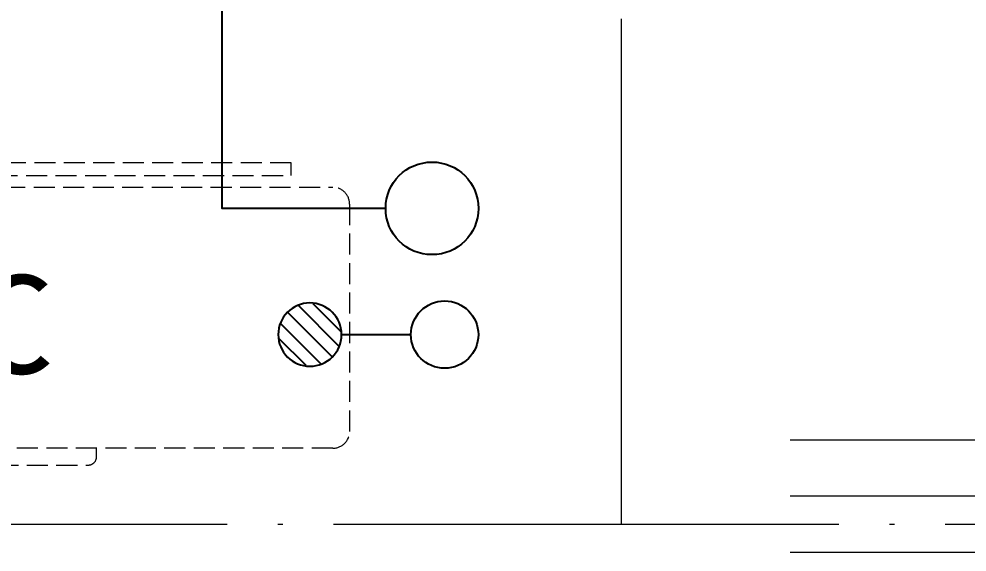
# Model space of a CAD drawing. Extents: x 27938 to 983267, y -209821 to 1628073.
# Drawn here: x 722151 to 723277, y 364790 to 365424 of the extents above; entities that cross this region are included whole.
import ezdxf

# ---------------------------------------------------------------- set-up
doc = ezdxf.new("R2010")
doc.units = 0
doc.header["$LTSCALE"] = 1000
doc.header["$MEASUREMENT"] = 0
doc.linetypes.add('DASH', pattern=[0.35, 0.25, -0.1])
doc.linetypes.add('DOTE', pattern=[2.42, 2, -0.2, 0.02, -0.2])
for name, color, linetype in [('3.5方案汇报，与郭总、侯月琴确定户型_t8$0$2020.03.04 -1安徽标准化洋房户型(UA）_t8_t8$0$看线', 154, 'Continuous'), ('EQUIP_地漏', 7, 'Continuous'), ('VPIPE-凝结', 150, 'Continuous'), ('VPIPE-废水', 31, 'Continuous')]:
    doc.layers.add(name, color=color, linetype=linetype)
for name, color, linetype, lineweight in [('DOTE', 19, 'DOTE', 9), ('平面-栏杆', 135, 'Continuous', 15), ('平面-看线', 45, 'Continuous', 15), ('平面-空调预留孔', 173, 'Continuous', 15)]:
    doc.layers.add(name, color=color, linetype=linetype, lineweight=lineweight)
doc.styles.add('黑体', font='')
doc.styles.get('黑体').set_extended_font_data('SimHei')

# ---------------------------------------------------------------- blocks, each defined once
blk = doc.blocks.new('GFDGDGRDGRDG')
at = {"layer": 'DOTE', "linetype": 'DOTE', "ltscale": 0.3}
for p, q in [((616043.7, 362558.3), (616043.7, 363158.3)), ((573593.7, 362558.3), (626393.7, 362558.3))]:
    blk.add_line(p, q, dxfattribs=at)
blk = doc.blocks.new('$TwtSys$00000141')
at = {"color": 1}
for p, q in [((-47.1, 3.8), (-5, 45.9)), ((-47.1, 3.8), (-5, 45.9)), ((-43.6, -17.5), (17.5, 43.6)), ((-43.6, -17.5), (17.5, 43.6)), ((-33.2, -33.2), (33.2, 33.2)), ((-33.2, -33.2), (33.2, 33.2)), ((-16.2, -43.5), (43.8, 16.4)), ((-16.2, -43.5), (43.8, 16.4)), ((5.7, -46.1), (46.1, -5.7)), ((5.7, -46.1), (46.1, -5.7))]:
    blk.add_line(p, q, dxfattribs=at)
blk.add_circle((0, 0), 47, dxfattribs=at)
blk.add_circle((0, 0), 47, dxfattribs=at)
blk = doc.blocks.new('gsergvr')
at = {"layer": '平面-空调预留孔', "linetype": 'DASH', "ltscale": 0.1}
for p, q in [((34075.4, 17176.2), (34075.4, 17166.2)), ((34448.2, 17166.2), (34448.2, 17176.2)), ((34085.4, 17156.2), (34438.2, 17156.2))]:
    blk.add_line(p, q, dxfattribs=at)
blk.add_lwpolyline([(34679.3, 17515.3), (34259.5, 17515.3), (34259.5, 17500.2), (34679.3, 17500.2)], close=True, dxfattribs=at)
blk.add_lwpolyline([(34728.6, 17176.2), (33988.6, 17176.2, -0.414214), (33968.6, 17196.2), (33968.6, 17466.2, -0.414214), (33988.6, 17486.2), (34728.6, 17486.2, -0.414214), (34748.6, 17466.2), (34748.6, 17196.2, -0.414214)], format="xyb", close=True, dxfattribs=at)
for centre, start, end in [((34085.4, 17166.2), 180, 270), ((34438.2, 17166.2), 270, 0)]:
    blk.add_arc(centre, 10, start, end, dxfattribs=at)
at = {"layer": '平面-空调预留孔', "color": 251, "linetype": 'DASH', "ltscale": 0.1, "true_color": 0x636466, "style": '黑体', "width": 1.2}
blk.add_text('A.C', height=117.05, dxfattribs=at).set_placement((34110.9, 17264.8))
blk = doc.blocks.new('rtyryrtyeeretee')
at = {"layer": '平面-空调预留孔'}
blk.add_blockref('gsergvr', (635673.5, 326705.8), dxfattribs=at)

msp = doc.modelspace()

# ---------------------------------------------------------------- linework, layer by layer
at = {"layer": 'VPIPE-凝结', "ltscale": 0.1}
for points in [[(722586.6, 365198.7), (722392.4, 365198.7), (722392.4, 365687.9)], [(722534.2, 365048.7), (722616.6, 365048.7)]]:
    msp.add_lwpolyline(points, dxfattribs=at)
msp.add_circle((722656.6, 365048.7), 40, dxfattribs=at)
at = {"layer": 'VPIPE-废水'}
msp.add_circle((722641.6, 365198.7), 55, dxfattribs=at)
at = {"layer": '平面-栏杆'}
for points in [[(723066.6, 364857.1), (727566.6, 364857.1)], [(723066.6, 364790.4), (727566.6, 364790.4)]]:
    msp.add_lwpolyline(points, dxfattribs=at)
at = {"layer": '平面-看线'}
msp.add_lwpolyline([(723066.6, 364923.7), (727566.6, 364923.7)], dxfattribs=at)

# ---------------------------------------------------------------- block references
msp.add_blockref('rtyryrtyeeretee', (52121.7, 21031.7))
at = {"layer": '3.5方案汇报，与郭总、侯月琴确定户型_t8$0$2020.03.04 -1安徽标准化洋房户型(UA）_t8_t8$0$看线', "ltscale": 10}
msp.add_blockref('GFDGDGRDGRDG', (106822.9, 2265.4), dxfattribs=at)
at = {"layer": 'EQUIP_地漏', "xscale": 0.8, "yscale": -0.8, "zscale": 0.8, "rotation": 180}
msp.add_blockref('$TwtSys$00000141', (722496.6, 365048.7), dxfattribs=at)

doc.saveas('drawing.dxf')
